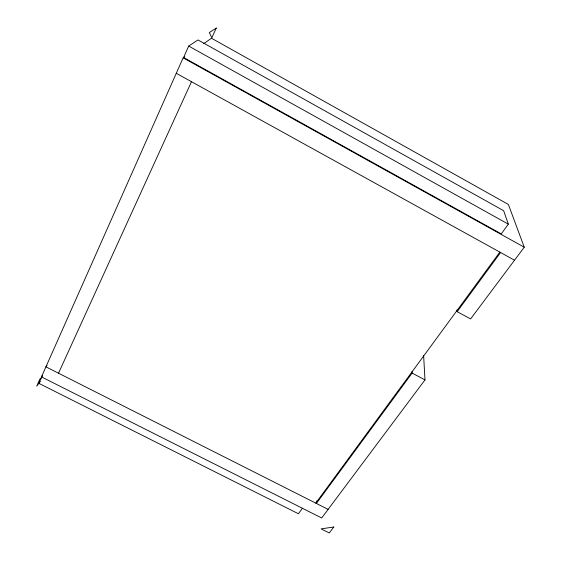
<?xml version="1.0" encoding="UTF-8"?>
<svg xmlns="http://www.w3.org/2000/svg" width="561" height="561" viewBox="0 0 561 561"><rect width="100%" height="100%" fill="white"/><g stroke="black" fill="none" stroke-linecap="round" stroke-linejoin="round"><path stroke-width="0.84" d="M316.762 500.882L316.404 503.455L412.104 373.079L412.055 371.34M423.632 355.667L424.986 379.895L321.684 517.978L41.472 376.908L183.145 57.825L184.562 56.843M42.068 376.122L38.856 383.345L298.417 513.757L302.449 508.196M188.685 46.051L183.601 57.51L501.253 233.902L508.322 224.148L503.645 210.698L198.026 39.957L188.685 46.051L508.322 224.148M58.512 373.212L191.483 81.696M315.773 503.14L499.837 252.106M203.706 43.625L211.504 38.239L508.378 204.463L524.255 247.212L470.595 318.936L457.173 311.678L500.594 252.527M40.357 381.375L36.745 386.136L39.838 379.152L41.654 377.546M41.472 376.908L42.524 375.519M46.998 365.47L45.932 366.852L328.122 509.374M412.104 373.079L424.986 379.895M176.28 73.295L514.521 260.22M183.145 57.825L524.255 247.212M456.927 309.967L457.173 311.678M216.273 28.05L211.848 37.755L209.316 32.594L216.273 28.05M333.781 527.017L329.244 532.95L321.102 528.869L333.781 527.017"/></g></svg>
